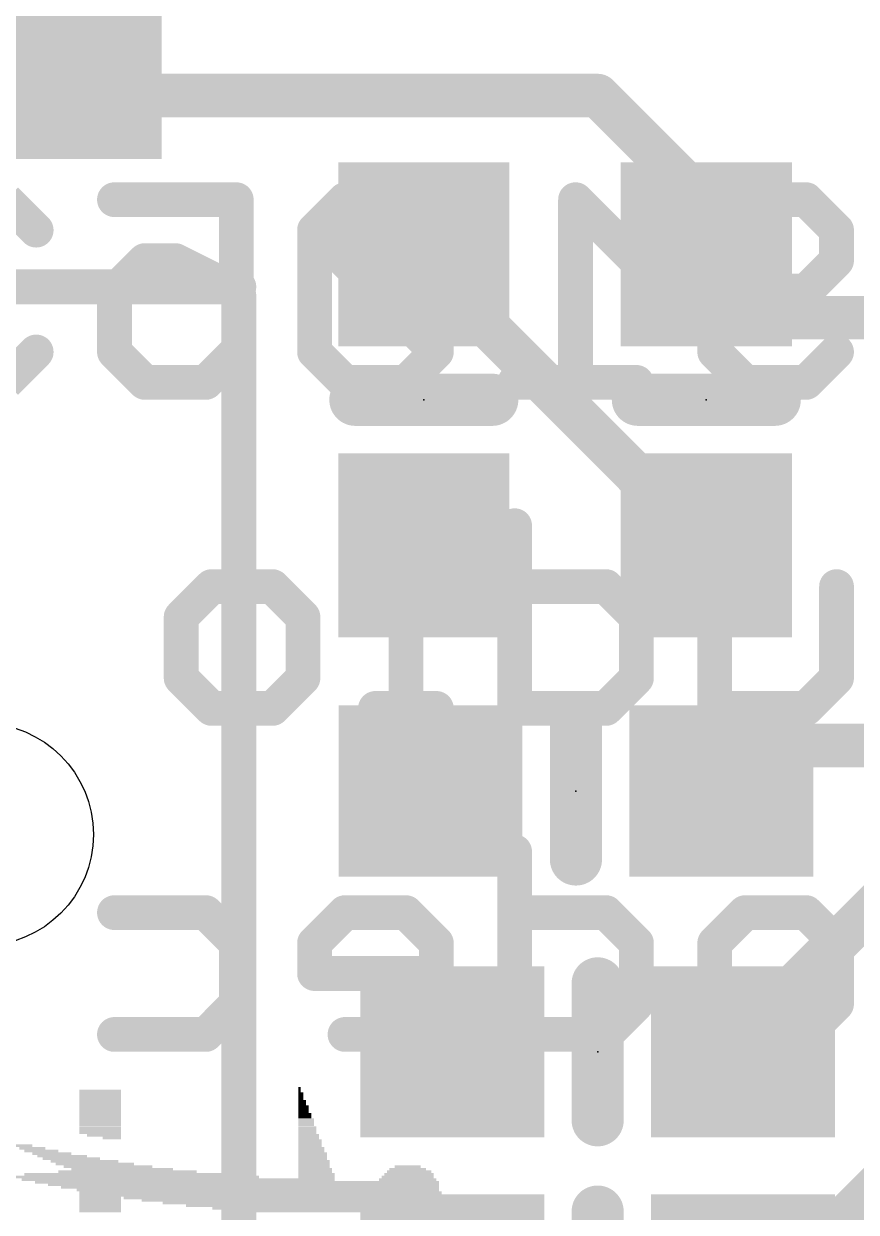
# Model space of a CAD drawing. Extents: x -11.9 to 58.8, y -5.3 to 30.8.
# Drawn here: x 10.74 to 15.61, y 9.22 to 16.17 of the extents above; entities that cross this region are included whole.
import ezdxf

# ---------------------------------------------------------------- set-up
doc = ezdxf.new("R2010")
doc.units = 0
for name, color, linetype in [('1', 12, 'CONTINUOUS'), ('20', 53, 'CONTINUOUS'), ('21', 40, 'CONTINUOUS'), ('22', 6, 'CONTINUOUS'), ('23', 53, 'CONTINUOUS')]:
    doc.layers.add(name, color=color, linetype=linetype)

# ---------------------------------------------------------------- blocks, each defined once
blk = doc.blocks.new('RECT')
blk.add_solid([(-0.5, -0.5), (0.5, -0.5), (-0.5, 0.5), (0.5, 0.5)])

msp = doc.modelspace()

# ---------------------------------------------------------------- linework, layer by layer
at = {"layer": '1', "const_width": 0.254}
for points in [[(11.176, 15.914), (11.049, 15.914)], [(11.342, 15.748), (11.176, 15.914)], [(14.097, 15.748), (11.342, 15.748)], [(14.732, 15.113), (14.097, 15.748)], [(14.732, 14.82), (14.732, 15.113)], [(13.208, 14.859), (13.042, 14.859)], [(13.042, 14.859), (13.081, 14.82)], [(13.208, 14.859), (13.208, 14.644)], [(15.102, 14.45), (14.732, 14.82)], [(13.208, 14.644), (14.732, 13.12)], [(17.517, 14.45), (15.102, 14.45)], [(15.086, 11.95), (14.82, 11.684)], [(17.517, 11.95), (15.086, 11.95)], [(16.129, 11.43), (14.947, 10.248)], [(14.947, 10.248), (14.947, 10.16)], [(16.002, 9.652), (15.1765, 8.8265)]]:
    msp.add_lwpolyline(points, dxfattribs=at)
at = {"layer": '1', "const_width": 0.127}
for points in [[(11.049, 15.9775, 1), (11.049, 15.8505)], [(11.2209, 15.9589, 1), (11.1311, 15.8691)], [(11.176, 15.8505, 1), (11.176, 15.9775)], [(11.342, 15.8115, 1), (11.342, 15.6845)], [(11.2971, 15.7031, 1), (11.3869, 15.7929)], [(14.1419, 15.7929, 1), (14.0521, 15.7031)], [(14.097, 15.6845, 1), (14.097, 15.8115)], [(14.7955, 15.113, 1), (14.6685, 15.113)], [(14.6871, 15.0681, 1), (14.7769, 15.1579)], [(13.042, 14.9225, 1), (13.042, 14.7955)], [(13.0869, 14.9039, 1), (12.9971, 14.8141)], [(13.2715, 14.859, 1), (13.1445, 14.859)], [(13.208, 14.7955, 1), (13.208, 14.9225)], [(14.7769, 14.8649, 1), (14.6871, 14.7751)], [(13.0361, 14.7751, 1), (13.1259, 14.8649)], [(14.6685, 14.82, 1), (14.7955, 14.82)], [(13.2529, 14.6889, 1), (13.1631, 14.5991)], [(13.1445, 14.644, 1), (13.2715, 14.644)], [(15.102, 14.5135, 1), (15.102, 14.3865)], [(15.0571, 14.4051, 1), (15.1469, 14.4949)], [(14.6871, 13.0751, 1), (14.7769, 13.1649)], [(15.086, 12.0135, 1), (15.086, 11.8865)], [(15.1309, 11.9051, 1), (15.0411, 11.9949)], [(14.7751, 11.7289, 1), (14.8649, 11.6391)], [(15.0105, 10.248, 1), (14.8835, 10.248)], [(14.9021, 10.2929, 1), (14.9919, 10.2031)], [(14.8835, 10.16, 1), (15.0105, 10.16)]]:
    msp.add_lwpolyline(points, format="xyb", dxfattribs=at)
at = {"layer": '20'}
msp.add_circle((10.5, 11.43), 0.65, dxfattribs=at)
at = {"layer": '21'}
for points, const_width in [([(12, 14.63), (10.6, 14.63)], 0.2032), ([(12, 14.58), (12, 8.23)], 0.2032), ([(13.481, 13.97), (12.681, 13.97)], 0.3048), ([(15.132, 13.97), (14.332, 13.97)], 0.3048), ([(13.97, 11.284), (13.97, 12.084)], 0.3048), ([(14.097, 9.76), (14.097, 10.56)], 0.3048), ([(14.097, 9.2265), (14.097, 8.4265)], 0.3048)]:
    msp.add_lwpolyline(points, dxfattribs=dict(at, const_width=const_width))
for points, const_width in [([(12, 14.5792, 1), (12, 14.6808)], 0.1016), ([(12.0508, 14.58, 1), (11.9492, 14.58)], 0.1016), ([(12.681, 14.0462, 1), (12.681, 13.8938)], 0.1524), ([(13.481, 13.8938, 1), (13.481, 14.0462)], 0.1524), ([(14.332, 14.0462, 1), (14.332, 13.8938)], 0.1524), ([(15.132, 13.8938, 1), (15.132, 14.0462)], 0.1524), ([(14.0462, 12.084, 1), (13.8938, 12.084)], 0.1524), ([(13.8938, 11.284, 1), (14.0462, 11.284)], 0.1524), ([(14.1732, 10.56, 1), (14.0208, 10.56)], 0.1524), ([(14.0208, 9.76, 1), (14.1732, 9.76)], 0.1524), ([(14.1732, 9.2265, 1), (14.0208, 9.2265)], 0.1524)]:
    msp.add_lwpolyline(points, format="xyb", dxfattribs=dict(at, const_width=const_width))
at = {"layer": '22', "const_width": 0.2032}
for points in [[(10.8154, 14.9614), (10.6375, 15.1393)], [(11.273, 15.1393), (11.9848, 15.1393)], [(11.9848, 15.1393), (11.9848, 14.6055)], [(12.6204, 15.1393), (12.4424, 14.9614)], [(12.9763, 15.1393), (12.6204, 15.1393)], [(13.1542, 14.9614), (12.9763, 15.1393)], [(14.3236, 14.7834), (13.9677, 15.1393)], [(13.9677, 15.1393), (13.9677, 14.0716)], [(14.7812, 14.9614), (14.9591, 15.1393)], [(14.9591, 15.1393), (15.3151, 15.1393)], [(15.3151, 15.1393), (15.493, 14.9614)], [(12.4424, 14.9614), (12.4424, 14.2496)], [(13.1542, 14.2496), (12.4424, 14.9614)], [(13.1542, 14.2496), (13.1542, 14.9614)], [(15.493, 14.9614), (15.493, 14.7834)], [(11.451, 14.7834), (11.273, 14.6055)], [(11.6289, 14.7834), (11.451, 14.7834)], [(11.9848, 14.6055), (11.6289, 14.7834)], [(15.493, 14.7834), (15.3151, 14.6055)], [(11.273, 14.6055), (11.273, 14.2496)], [(14.9591, 14.6055), (14.7812, 14.4275)], [(15.3151, 14.6055), (14.9591, 14.6055)], [(14.7812, 14.4275), (14.7812, 14.2496)], [(10.6375, 14.0716), (10.8154, 14.2496)], [(11.273, 14.2496), (11.451, 14.0716)], [(11.8069, 14.0716), (11.9848, 14.2496)], [(12.4424, 14.2496), (12.6204, 14.0716)], [(12.9763, 14.0716), (13.1542, 14.2496)], [(14.7812, 14.2496), (14.9591, 14.0716)], [(15.3151, 14.0716), (15.493, 14.2496)], [(11.451, 14.0716), (11.8069, 14.0716)], [(12.6204, 14.0716), (12.9763, 14.0716)], [(14.3236, 14.0716), (13.6118, 14.0716)], [(14.9591, 14.0716), (15.3151, 14.0716)], [(12.9763, 13.4123), (12.9763, 13.2343)], [(13.6118, 13.2343), (13.6118, 12.1666)], [(11.6628, 12.7005), (11.8408, 12.8784)], [(11.8408, 12.8784), (12.1967, 12.8784)], [(12.1967, 12.8784), (12.3746, 12.7005)], [(13.1542, 12.8784), (12.9763, 12.8784)], [(12.9763, 12.8784), (12.9763, 12.1666)], [(14.1457, 12.8784), (13.6118, 12.8784)], [(14.3236, 12.7005), (14.1457, 12.8784)], [(14.7812, 12.1666), (14.7812, 12.8784)], [(15.493, 12.8784), (15.493, 12.3445)], [(11.6628, 12.3445), (11.6628, 12.7005)], [(12.3746, 12.7005), (12.3746, 12.3445)], [(14.3236, 12.3445), (14.3236, 12.7005)], [(11.8408, 12.1666), (11.6628, 12.3445)], [(12.3746, 12.3445), (12.1967, 12.1666)], [(14.1457, 12.1666), (14.3236, 12.3445)], [(15.493, 12.3445), (15.3151, 12.1666)], [(12.1967, 12.1666), (11.8408, 12.1666)], [(13.1542, 12.1666), (12.7983, 12.1666)], [(13.6118, 12.1666), (14.1457, 12.1666)], [(15.3151, 12.1666), (14.7812, 12.1666)], [(13.6118, 11.3293), (13.6118, 10.2616)], [(11.273, 10.9734), (11.8069, 10.9734)], [(11.8069, 10.9734), (11.9848, 10.7955)], [(12.6204, 10.9734), (12.4424, 10.7955)], [(12.9763, 10.9734), (12.6204, 10.9734)], [(13.1542, 10.7955), (12.9763, 10.9734)], [(14.1457, 10.9734), (13.6118, 10.9734)], [(14.3236, 10.7955), (14.1457, 10.9734)], [(14.7812, 10.7955), (14.9591, 10.9734)], [(14.9591, 10.9734), (15.3151, 10.9734)], [(15.3151, 10.9734), (15.493, 10.7955)], [(11.9848, 10.7955), (11.9848, 10.4396)], [(12.4424, 10.7955), (12.4424, 10.6175)], [(13.1542, 10.4396), (13.1542, 10.7955)], [(14.3236, 10.4396), (14.3236, 10.7955)], [(14.7812, 10.4396), (14.7812, 10.7955)], [(15.493, 10.7955), (15.493, 10.4396)], [(12.4424, 10.6175), (13.1542, 10.6175)], [(11.9848, 10.4396), (11.8069, 10.2616)], [(12.9763, 10.2616), (13.1542, 10.4396)], [(14.1457, 10.2616), (14.3236, 10.4396)], [(14.9591, 10.2616), (14.7812, 10.4396)], [(15.493, 10.4396), (15.3151, 10.2616)], [(11.8069, 10.2616), (11.273, 10.2616)], [(12.6204, 10.2616), (12.9763, 10.2616)], [(13.6118, 10.2616), (14.1457, 10.2616)], [(15.3151, 10.2616), (14.9591, 10.2616)]]:
    msp.add_lwpolyline(points, dxfattribs=at)
at = {"layer": '22', "const_width": 0.1016}
for points in [[(11.273, 15.1901, 1), (11.273, 15.0885)], [(12.0356, 15.1393, 1), (11.934, 15.1393)], [(11.9848, 15.0885, 1), (11.9848, 15.1901)], [(12.6204, 15.1901, 1), (12.6204, 15.0885)], [(12.6563, 15.1034, 1), (12.5844, 15.1752)], [(13.0122, 15.1752, 1), (12.9403, 15.1034)], [(12.9763, 15.0885, 1), (12.9763, 15.1901)], [(14.0036, 15.1752, 1), (13.9318, 15.1034)], [(14.0185, 15.1393, 1), (13.9169, 15.1393)], [(14.9591, 15.1901, 1), (14.9591, 15.0885)], [(14.9951, 15.1034, 1), (14.9232, 15.1752)], [(15.351, 15.1752, 1), (15.2791, 15.1034)], [(15.3151, 15.0885, 1), (15.3151, 15.1901)], [(10.7795, 14.9254, 1), (10.8513, 14.9973)], [(12.4932, 14.9614, 1), (12.3916, 14.9614)], [(12.4783, 14.9973, 1), (12.4065, 14.9254)], [(12.4065, 14.9973, 1), (12.4783, 14.9254)], [(13.205, 14.9614, 1), (13.1034, 14.9614)], [(13.1183, 14.9254, 1), (13.1901, 14.9973)], [(14.7453, 14.9973, 1), (14.8171, 14.9254)], [(15.5438, 14.9614, 1), (15.4422, 14.9614)], [(15.4571, 14.9254, 1), (15.5289, 14.9973)], [(11.451, 14.8342, 1), (11.451, 14.7326)], [(11.4869, 14.7475, 1), (11.415, 14.8193)], [(11.6516, 14.8288, 1), (11.6062, 14.738)], [(11.6289, 14.7326, 1), (11.6289, 14.8342)], [(14.2877, 14.7475, 1), (14.3595, 14.8193)], [(15.5289, 14.7475, 1), (15.4571, 14.8193)], [(15.4422, 14.7834, 1), (15.5438, 14.7834)], [(11.3238, 14.6055, 1), (11.2222, 14.6055)], [(11.2371, 14.6414, 1), (11.3089, 14.5695)], [(11.934, 14.6055, 1), (12.0356, 14.6055)], [(11.9621, 14.56, 1), (12.0075, 14.6509)], [(14.9591, 14.6563, 1), (14.9591, 14.5547)], [(14.9951, 14.5695, 1), (14.9232, 14.6414)], [(15.2791, 14.6414, 1), (15.351, 14.5695)], [(15.3151, 14.5547, 1), (15.3151, 14.6563)], [(14.832, 14.4275, 1), (14.7304, 14.4275)], [(14.7453, 14.4634, 1), (14.8171, 14.3916)], [(10.8513, 14.2136, 1), (10.7795, 14.2855)], [(11.3089, 14.2855, 1), (11.2371, 14.2136)], [(12.0207, 14.2136, 1), (11.9489, 14.2855)], [(12.4783, 14.2855, 1), (12.4065, 14.2136)], [(13.1901, 14.2136, 1), (13.1183, 14.2855)], [(13.1183, 14.2136, 1), (13.1901, 14.2855)], [(14.8171, 14.2855, 1), (14.7453, 14.2136)], [(15.5289, 14.2136, 1), (15.4571, 14.2855)], [(11.2222, 14.2496, 1), (11.3238, 14.2496)], [(12.3916, 14.2496, 1), (12.4932, 14.2496)], [(13.1034, 14.2496, 1), (13.205, 14.2496)], [(14.7304, 14.2496, 1), (14.832, 14.2496)], [(11.451, 14.1224, 1), (11.451, 14.0208)], [(11.8069, 14.0208, 1), (11.8069, 14.1224)], [(12.6204, 14.1224, 1), (12.6204, 14.0208)], [(12.9763, 14.0208, 1), (12.9763, 14.1224)], [(13.6118, 14.1224, 1), (13.6118, 14.0208)], [(14.3236, 14.0208, 1), (14.3236, 14.1224)], [(14.9591, 14.1224, 1), (14.9591, 14.0208)], [(15.3151, 14.0208, 1), (15.3151, 14.1224)], [(11.415, 14.0357, 1), (11.4869, 14.1075)], [(11.7709, 14.1075, 1), (11.8428, 14.0357)], [(12.5844, 14.0357, 1), (12.6563, 14.1075)], [(12.9403, 14.1075, 1), (13.0122, 14.0357)], [(13.9169, 14.0716, 1), (14.0185, 14.0716)], [(14.9232, 14.0357, 1), (14.9951, 14.1075)], [(15.2791, 14.1075, 1), (15.351, 14.0357)], [(13.0271, 13.4123, 1), (12.9255, 13.4123)], [(13.6626, 13.2343, 1), (13.561, 13.2343)], [(12.9255, 13.2343, 1), (13.0271, 13.2343)], [(11.8408, 12.9292, 1), (11.8408, 12.8276)], [(11.8767, 12.8425, 1), (11.8048, 12.9143)], [(12.2326, 12.9143, 1), (12.1607, 12.8425)], [(12.1967, 12.8276, 1), (12.1967, 12.9292)], [(12.9763, 12.9292, 1), (12.9763, 12.8276)], [(13.0271, 12.8784, 1), (12.9255, 12.8784)], [(13.1542, 12.8276, 1), (13.1542, 12.9292)], [(13.6118, 12.9292, 1), (13.6118, 12.8276)], [(14.1816, 12.9143, 1), (14.1097, 12.8425)], [(14.1457, 12.8276, 1), (14.1457, 12.9292)], [(14.832, 12.8784, 1), (14.7304, 12.8784)], [(15.5438, 12.8784, 1), (15.4422, 12.8784)], [(11.7136, 12.7005, 1), (11.612, 12.7005)], [(11.6269, 12.7364, 1), (11.6987, 12.6645)], [(12.4254, 12.7005, 1), (12.3238, 12.7005)], [(12.3387, 12.6645, 1), (12.4105, 12.7364)], [(14.3744, 12.7005, 1), (14.2728, 12.7005)], [(14.2877, 12.6645, 1), (14.3595, 12.7364)], [(11.6987, 12.3805, 1), (11.6269, 12.3086)], [(12.4105, 12.3086, 1), (12.3387, 12.3805)], [(14.3595, 12.3086, 1), (14.2877, 12.3805)], [(15.5289, 12.3086, 1), (15.4571, 12.3805)], [(11.612, 12.3445, 1), (11.7136, 12.3445)], [(12.3238, 12.3445, 1), (12.4254, 12.3445)], [(14.2728, 12.3445, 1), (14.3744, 12.3445)], [(15.4422, 12.3445, 1), (15.5438, 12.3445)], [(11.8408, 12.2174, 1), (11.8408, 12.1158)], [(11.8048, 12.1307, 1), (11.8767, 12.2025)], [(12.1607, 12.2025, 1), (12.2326, 12.1307)], [(12.1967, 12.1158, 1), (12.1967, 12.2174)], [(12.7983, 12.2174, 1), (12.7983, 12.1158)], [(13.1542, 12.1158, 1), (13.1542, 12.2174)], [(13.6118, 12.2174, 1), (13.6118, 12.1158)], [(14.1097, 12.2025, 1), (14.1816, 12.1307)], [(14.1457, 12.1158, 1), (14.1457, 12.2174)], [(14.7812, 12.2174, 1), (14.7812, 12.1158)], [(15.2791, 12.2025, 1), (15.351, 12.1307)], [(15.3151, 12.1158, 1), (15.3151, 12.2174)], [(12.9255, 12.1666, 1), (13.0271, 12.1666)], [(13.561, 12.1666, 1), (13.6626, 12.1666)], [(14.7304, 12.1666, 1), (14.832, 12.1666)], [(13.6626, 11.3293, 1), (13.561, 11.3293)], [(11.273, 11.0242, 1), (11.273, 10.9226)], [(11.8428, 11.0093, 1), (11.7709, 10.9375)], [(11.8069, 10.9226, 1), (11.8069, 11.0242)], [(12.6204, 11.0242, 1), (12.6204, 10.9226)], [(12.6563, 10.9375, 1), (12.5844, 11.0093)], [(13.0122, 11.0093, 1), (12.9403, 10.9375)], [(12.9763, 10.9226, 1), (12.9763, 11.0242)], [(13.6118, 11.0242, 1), (13.6118, 10.9226)], [(14.1816, 11.0093, 1), (14.1097, 10.9375)], [(14.1457, 10.9226, 1), (14.1457, 11.0242)], [(14.9591, 11.0242, 1), (14.9591, 10.9226)], [(14.9951, 10.9375, 1), (14.9232, 11.0093)], [(15.351, 11.0093, 1), (15.2791, 10.9375)], [(15.3151, 10.9226, 1), (15.3151, 11.0242)], [(12.0356, 10.7955, 1), (11.934, 10.7955)], [(11.9489, 10.7595, 1), (12.0207, 10.8314)], [(12.4932, 10.7955, 1), (12.3916, 10.7955)], [(12.4065, 10.8314, 1), (12.4783, 10.7595)], [(13.205, 10.7955, 1), (13.1034, 10.7955)], [(13.1183, 10.7595, 1), (13.1901, 10.8314)], [(14.3744, 10.7955, 1), (14.2728, 10.7955)], [(14.2877, 10.7595, 1), (14.3595, 10.8314)], [(14.832, 10.7955, 1), (14.7304, 10.7955)], [(14.7453, 10.8314, 1), (14.8171, 10.7595)], [(15.5438, 10.7955, 1), (15.4422, 10.7955)], [(15.4571, 10.7595, 1), (15.5289, 10.8314)], [(12.4424, 10.6683, 1), (12.4424, 10.5667)], [(13.1542, 10.5667, 1), (13.1542, 10.6683)], [(12.3916, 10.6175, 1), (12.4932, 10.6175)], [(11.934, 10.4396, 1), (12.0356, 10.4396)], [(12.0207, 10.4036, 1), (11.9489, 10.4755)], [(13.1034, 10.4396, 1), (13.205, 10.4396)], [(13.1901, 10.4036, 1), (13.1183, 10.4755)], [(14.2728, 10.4396, 1), (14.3744, 10.4396)], [(14.3595, 10.4036, 1), (14.2877, 10.4755)], [(14.8171, 10.4755, 1), (14.7453, 10.4036)], [(14.7304, 10.4396, 1), (14.832, 10.4396)], [(15.4422, 10.4396, 1), (15.5438, 10.4396)], [(15.5289, 10.4036, 1), (15.4571, 10.4755)], [(11.273, 10.3124, 1), (11.273, 10.2108)], [(11.7709, 10.2975, 1), (11.8428, 10.2257)], [(11.8069, 10.2108, 1), (11.8069, 10.3124)], [(12.6204, 10.3124, 1), (12.6204, 10.2108)], [(12.9403, 10.2975, 1), (13.0122, 10.2257)], [(12.9763, 10.2108, 1), (12.9763, 10.3124)], [(13.6118, 10.3124, 1), (13.6118, 10.2108)], [(14.1097, 10.2975, 1), (14.1816, 10.2257)], [(14.1457, 10.2108, 1), (14.1457, 10.3124)], [(14.9591, 10.3124, 1), (14.9591, 10.2108)], [(14.9232, 10.2257, 1), (14.9951, 10.2975)], [(15.2791, 10.2975, 1), (15.351, 10.2257)], [(15.3151, 10.2108, 1), (15.3151, 10.3124)], [(13.561, 10.2616, 1), (13.6626, 10.2616)]]:
    msp.add_lwpolyline(points, format="xyb", dxfattribs=at)
at = {"layer": '23'}
for p in [(13.081, 13.97), (14.732, 13.97), (13.97, 11.684), (14.097, 10.16)]:
    msp.add_point(p, dxfattribs=at)

# ---------------------------------------------------------------- block references
at = {"layer": '1', "xscale": 1.075}
for p, rotation in [((11.049, 15.914), 270), ((13.081, 14.82), 270), ((14.732, 14.82), 270), ((13.081, 13.12), 270), ((14.732, 13.12), 270), ((13.12, 11.684), 180), ((14.82, 11.684), 180), ((13.247, 10.16), 180), ((14.947, 10.16), 180)]:
    msp.add_blockref('RECT', p, dxfattribs=dict(at, rotation=rotation))
for p in [(13.247, 8.8265), (14.947, 8.8265)]:
    msp.add_blockref('RECT', p, dxfattribs=at)
at = {"layer": '22', "yscale": 0.0152, "rotation": 180}
for p, xscale in [((11.1887, 9.9314), 0.2438), ((12.3546, 9.9466), 0.0152), ((12.3546, 9.9314), 0.0152), ((11.1887, 9.9162), 0.2438), ((11.1887, 9.9009), 0.2438), ((11.1887, 9.8857), 0.2438), ((11.1887, 9.8704), 0.2438), ((11.1887, 9.8552), 0.2438), ((12.3622, 9.9162), 0.0305), ((12.3622, 9.9009), 0.0305), ((12.3622, 9.8857), 0.0305), ((12.3698, 9.8704), 0.0457), ((12.3698, 9.8552), 0.0457), ((11.1887, 9.84), 0.2438), ((11.1887, 9.8247), 0.2438), ((11.1887, 9.8095), 0.2438), ((11.1887, 9.7942), 0.2438), ((12.3774, 9.84), 0.061), ((12.3774, 9.8247), 0.061), ((12.3774, 9.8095), 0.061), ((12.385, 9.7942), 0.0762), ((11.1887, 9.779), 0.2438), ((11.1887, 9.7638), 0.2438), ((11.1887, 9.7485), 0.2438), ((11.1887, 9.7333), 0.2438), ((11.1887, 9.718), 0.2438), ((12.385, 9.779), 0.0762), ((12.4003, 9.718), 0.1067), ((12.3927, 9.7638), 0.0914), ((12.3927, 9.7485), 0.0914), ((12.3927, 9.7333), 0.0914), ((11.1887, 9.7028), 0.2438), ((11.1887, 9.6876), 0.2438), ((11.2116, 9.6723), 0.1981), ((11.2573, 9.6571), 0.1067), ((12.4003, 9.7028), 0.1067), ((12.4003, 9.6876), 0.1067), ((12.4079, 9.6723), 0.1219), ((12.4079, 9.6571), 0.1219), ((10.7391, 9.6114), 0.1067), ((10.7925, 9.5961), 0.1524), ((10.8458, 9.5809), 0.1981), ((12.4155, 9.6418), 0.1372), ((12.4155, 9.6266), 0.1372), ((12.4155, 9.6114), 0.1372), ((12.4231, 9.5961), 0.1524), ((12.4231, 9.5809), 0.1524), ((10.9068, 9.5656), 0.2286), ((10.9677, 9.5504), 0.2896), ((11.0211, 9.5352), 0.3353), ((11.0973, 9.5199), 0.3962), ((12.4384, 9.5199), 0.1829), ((12.4308, 9.5656), 0.1676), ((12.4308, 9.5504), 0.1676), ((12.4308, 9.5352), 0.1676), ((11.3335, 9.4437), 1.1735), ((11.1582, 9.5047), 0.4572), ((11.3487, 9.459), 0.8077), ((11.2344, 9.4894), 0.5182), ((11.3182, 9.4742), 0.5944), ((12.4384, 9.5047), 0.1829), ((12.4384, 9.4894), 0.1829), ((12.446, 9.4742), 0.1981), ((12.446, 9.459), 0.1981), ((12.4536, 9.4437), 0.2134), ((12.9946, 9.4437), 0.2896), ((12.9946, 9.459), 0.2591), ((12.987, 9.4742), 0.2134), ((12.987, 9.4894), 0.1524), ((10.6324, 9.4285), 2.9718), ((11.6459, 9.4132), 1.8288), ((11.9888, 9.398), 2.3622), ((12.0269, 9.3828), 2.286), ((12.065, 9.3675), 2.2098), ((12.4536, 9.4285), 0.2134), ((12.987, 9.4132), 0.3353), ((12.987, 9.4285), 0.3048), ((12.1107, 9.3523), 2.1184), ((12.126, 9.337), 2.1184), ((12.126, 9.3218), 2.1184), ((11.1887, 9.3066), 0.2438), ((12.2555, 9.3066), 1.8593), ((11.1887, 9.2913), 0.2438), ((11.1887, 9.2761), 0.2438), ((11.1887, 9.2608), 0.2438), ((11.1887, 9.2456), 0.2438), ((11.1887, 9.2304), 0.2438), ((12.3088, 9.2913), 1.7526), ((12.3622, 9.2761), 1.6154), ((12.4308, 9.2608), 1.4783), ((12.507, 9.2456), 1.3259), ((12.5908, 9.2304), 1.1278)]:
    msp.add_blockref('RECT', p, dxfattribs=dict(at, xscale=xscale))

doc.saveas('drawing.dxf')
